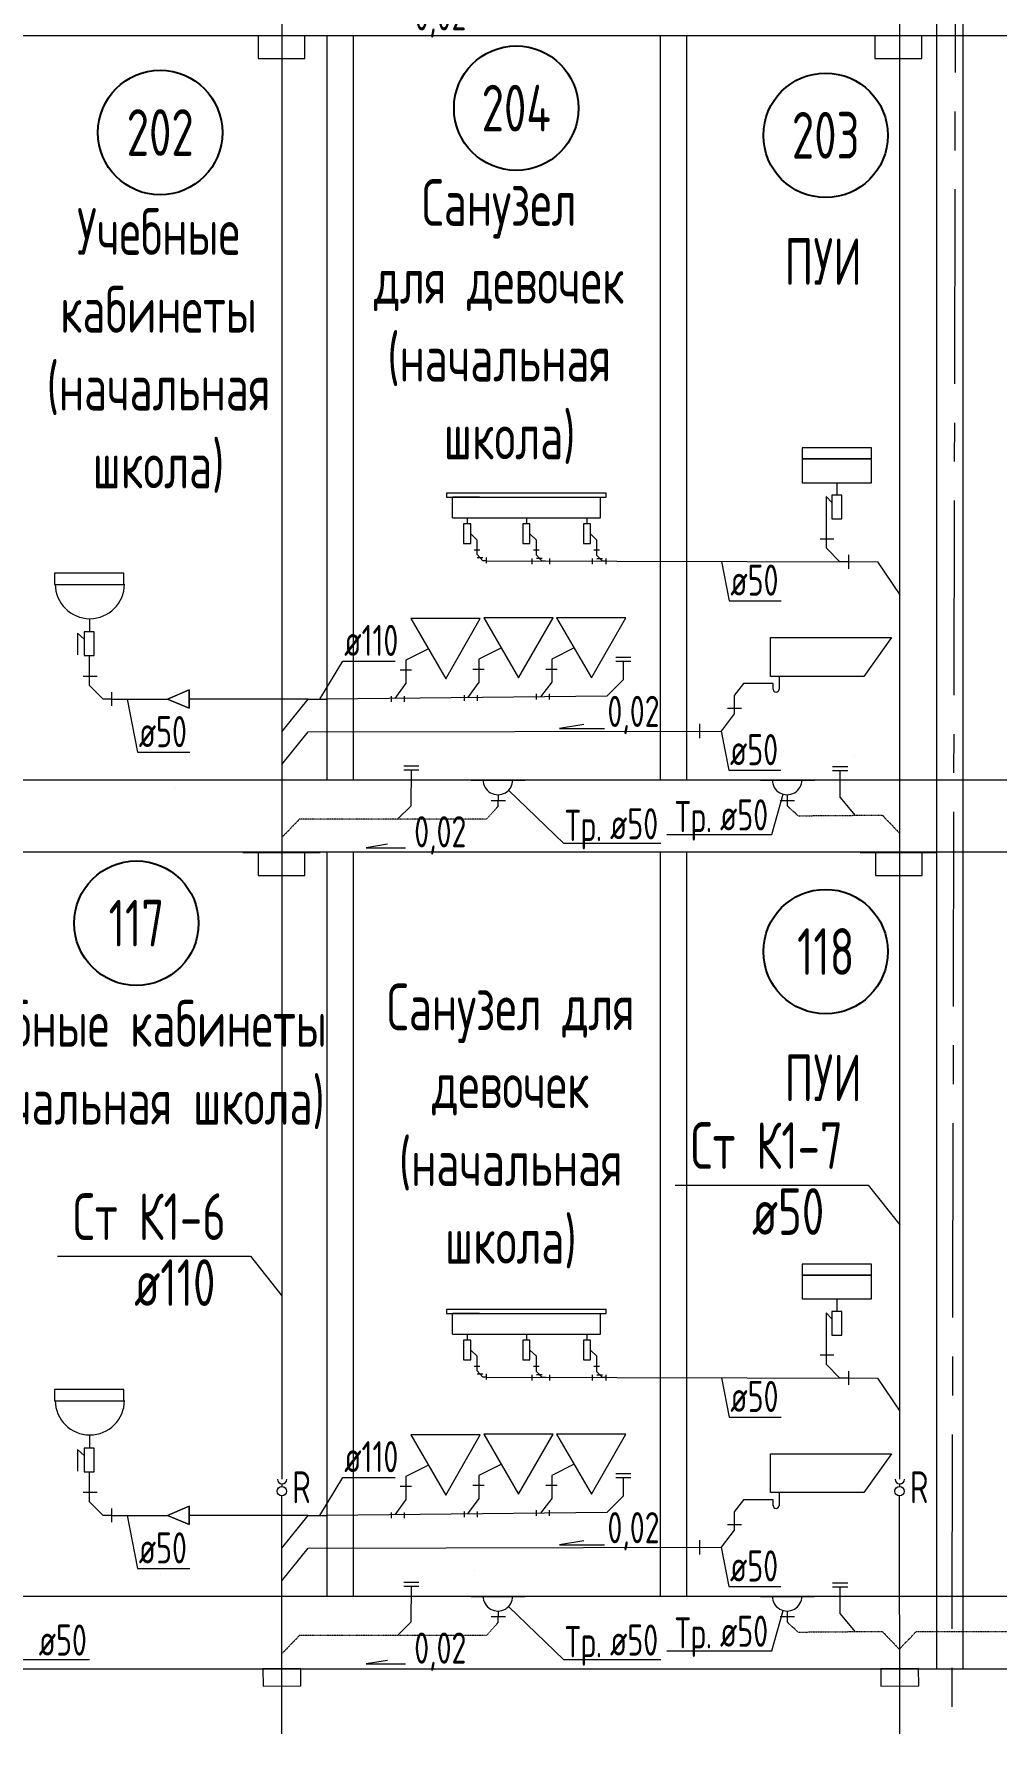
# Model space of a CAD drawing. Header units: millimetres. Extents: x -8689834 to 9419935, y -370377 to 166066.
# Drawn here: x -257967 to -251784, y -20036 to -9113 of the extents above; entities that cross this region are included whole.
import ezdxf
from ezdxf.enums import TextEntityAlignment as Align

# ---------------------------------------------------------------- set-up
doc = ezdxf.new("R2010")
doc.units = ezdxf.units.MM
doc.header["$MEASUREMENT"] = 0
doc.linetypes.add('CENTER', pattern=[2, 1.25, -0.25, 0.25, -0.25])
doc.linetypes.add('gost5', pattern=[0.137795, 0.098425, -0.03937, 0, 0])
doc.layers.get('0').update_dxf_attribs({"color": 250, "lineweight": 9})
for name, color, linetype, lineweight in [('_0', 250, 'Continuous', 9), ('_ВК-переход на SML', 3, 'Continuous', 30), ('АР_Маркер экспликации', 239, 'Continuous', 13), ('АР_Номер помещения', 1, 'Continuous', 25), ('АР_Оси', 195, 'Continuous', 9), ('АР_Помещения_площадь', 19, 'Continuous', 9), ('ВК_канализация', 32, 'Continuous', 30)]:
    doc.layers.add(name, color=color, linetype=linetype, lineweight=lineweight)
for name, color, linetype in [('PDF _0', 7, 'Continuous'), ('PDF __ВК-Text В1', 7, 'Continuous'), ('PDF __ВК-В1', 5, 'Continuous'), ('PDF __ВК-переход', 7, 'Continuous'), ('PDF __ВК-противопожарные муфты', 1, 'Continuous'), ('PDF __ВК-стены', 7, 'Continuous'), ('PDF __Сантехника', 7, 'Continuous'), ('АР_Таблицы', 250, 'Continuous')]:
    doc.layers.add(name, color=color, linetype=linetype)
doc.layers.add('PDF __ВК-К1', color=7, linetype='Continuous', true_color=0xb80000)
doc.styles.add('ISOCPEUR', font='isocpeur.ttf', dxfattribs={"width": 0.7})
doc.styles.get("Standard").update_dxf_attribs({"font": 'isocpeur.ttf', "width": 0.7})

# ---------------------------------------------------------------- blocks, each defined once
blk = doc.blocks.new('*U3387')
at = {"layer": 'АР_Номер помещения', "color": 7}
blk.add_circle((-15720, 4793), 400, dxfattribs=at)
at = {"layer": 'АР_Помещения_площадь', "color": 7}
blk.add_line((-13545, 633), (-13545, 633), dxfattribs=at)
at = {"color": 7, "style": 'ISOCPEUR', "width": 0.7, "flags": 1}
blk.add_attdef('КАТЕГОРИЯ', (-499, -2092), '', height=250, dxfattribs=at)
at = {"layer": 'АР_Номер помещения', "color": 7, "style": 'ISOCPEUR', "width": 0.7}
blk.add_attdef('НОМЕР_ПОМЕЩЕНИЯ', text='', height=300, dxfattribs=at).set_placement((-15720, 4793), align=Align.MIDDLE_CENTER)
at = {"layer": 'АР_Помещения_площадь', "color": 7, "lineweight": 30, "width": 0.7, "flags": 104}
blk.add_attdef('ИМЯ_ПОМЕЩЕНИЯ', text='', height=100, dxfattribs=at).set_placement((158, 1217), align=Align.MIDDLE_CENTER)
at = {"layer": 'АР_Помещения_площадь', "color": 7, "style": 'ISOCPEUR', "width": 0.7}
blk.add_attdef('ПЛОЩАДЬ_ПОМЕЩЕНИЯ', text='', height=200, dxfattribs=at).set_placement((-13540, 880), align=Align.MIDDLE_RIGHT)
blk = doc.blocks.new('*U3381')
at = {"layer": 'АР_Номер помещения', "color": 7}
blk.add_circle((-15720, 4793), 400, dxfattribs=at)
at = {"layer": 'АР_Помещения_площадь', "color": 7}
blk.add_line((-13545, 633), (-13545, 633), dxfattribs=at)
at = {"color": 7, "style": 'ISOCPEUR', "width": 0.7, "flags": 1}
blk.add_attdef('КАТЕГОРИЯ', (-499, -2092), '', height=250, dxfattribs=at)
at = {"layer": 'АР_Номер помещения', "color": 7, "style": 'ISOCPEUR', "width": 0.7}
blk.add_attdef('НОМЕР_ПОМЕЩЕНИЯ', text='', height=300, dxfattribs=at).set_placement((-15720, 4793), align=Align.MIDDLE_CENTER)
at = {"layer": 'АР_Помещения_площадь', "color": 7, "lineweight": 30, "width": 0.7, "flags": 104}
blk.add_attdef('ИМЯ_ПОМЕЩЕНИЯ', text='', height=100, dxfattribs=at).set_placement((158, 1217), align=Align.MIDDLE_CENTER)
at = {"layer": 'АР_Помещения_площадь', "color": 7, "style": 'ISOCPEUR', "width": 0.7}
blk.add_attdef('ПЛОЩАДЬ_ПОМЕЩЕНИЯ', text='', height=200, dxfattribs=at).set_placement((-13540, 880), align=Align.MIDDLE_RIGHT)
blk = doc.blocks.new('*U3333')
at = {"layer": 'АР_Номер помещения', "color": 7}
blk.add_circle((-15720, 4793), 400, dxfattribs=at)
at = {"layer": 'АР_Помещения_площадь', "color": 7}
blk.add_line((-13545, 633), (-13545, 633), dxfattribs=at)
at = {"color": 7, "style": 'ISOCPEUR', "width": 0.7, "flags": 1}
blk.add_attdef('КАТЕГОРИЯ', (-499, -2092), '', height=250, dxfattribs=at)
at = {"layer": 'АР_Номер помещения', "color": 7, "style": 'ISOCPEUR', "width": 0.7}
blk.add_attdef('НОМЕР_ПОМЕЩЕНИЯ', text='', height=300, dxfattribs=at).set_placement((-15720, 4793), align=Align.MIDDLE_CENTER)
at = {"layer": 'АР_Помещения_площадь', "color": 7, "lineweight": 30, "width": 0.7, "flags": 104}
blk.add_attdef('ИМЯ_ПОМЕЩЕНИЯ', text='', height=100, dxfattribs=at).set_placement((158, 1217), align=Align.MIDDLE_CENTER)
at = {"layer": 'АР_Помещения_площадь', "color": 7, "style": 'ISOCPEUR', "width": 0.7}
blk.add_attdef('ПЛОЩАДЬ_ПОМЕЩЕНИЯ', text='', height=200, dxfattribs=at).set_placement((-13540, 880), align=Align.MIDDLE_RIGHT)
blk = doc.blocks.new('*U3331')
at = {"layer": 'АР_Номер помещения', "color": 7}
blk.add_circle((-15720, 4793), 400, dxfattribs=at)
at = {"layer": 'АР_Помещения_площадь', "color": 7}
blk.add_line((-13545, 633), (-13545, 633), dxfattribs=at)
at = {"color": 7, "style": 'ISOCPEUR', "width": 0.7, "flags": 1}
blk.add_attdef('КАТЕГОРИЯ', (-499, -2092), '', height=250, dxfattribs=at)
at = {"layer": 'АР_Номер помещения', "color": 7, "style": 'ISOCPEUR', "width": 0.7}
blk.add_attdef('НОМЕР_ПОМЕЩЕНИЯ', text='', height=300, dxfattribs=at).set_placement((-15720, 4793), align=Align.MIDDLE_CENTER)
at = {"layer": 'АР_Помещения_площадь', "color": 7, "lineweight": 30, "width": 0.7, "flags": 104}
blk.add_attdef('ИМЯ_ПОМЕЩЕНИЯ', text='', height=100, dxfattribs=at).set_placement((158, 1217), align=Align.MIDDLE_CENTER)
at = {"layer": 'АР_Помещения_площадь', "color": 7, "style": 'ISOCPEUR', "width": 0.7}
blk.add_attdef('ПЛОЩАДЬ_ПОМЕЩЕНИЯ', text='', height=200, dxfattribs=at).set_placement((-13540, 880), align=Align.MIDDLE_RIGHT)
blk = doc.blocks.new('*U3332')
at = {"layer": 'АР_Номер помещения', "color": 7}
blk.add_circle((-15720, 4793), 400, dxfattribs=at)
at = {"layer": 'АР_Помещения_площадь', "color": 7}
blk.add_line((-13545, 633), (-13545, 633), dxfattribs=at)
at = {"color": 7, "style": 'ISOCPEUR', "width": 0.7, "flags": 1}
blk.add_attdef('КАТЕГОРИЯ', (-499, -2092), '', height=250, dxfattribs=at)
at = {"layer": 'АР_Номер помещения', "color": 7, "style": 'ISOCPEUR', "width": 0.7}
blk.add_attdef('НОМЕР_ПОМЕЩЕНИЯ', text='', height=300, dxfattribs=at).set_placement((-15720, 4793), align=Align.MIDDLE_CENTER)
at = {"layer": 'АР_Помещения_площадь', "color": 7, "lineweight": 30, "width": 0.7, "flags": 104}
blk.add_attdef('ИМЯ_ПОМЕЩЕНИЯ', text='', height=100, dxfattribs=at).set_placement((158, 1217), align=Align.MIDDLE_CENTER)
at = {"layer": 'АР_Помещения_площадь', "color": 7, "style": 'ISOCPEUR', "width": 0.7}
blk.add_attdef('ПЛОЩАДЬ_ПОМЕЩЕНИЯ', text='', height=200, dxfattribs=at).set_placement((-13540, 880), align=Align.MIDDLE_RIGHT)
blk = doc.blocks.new('*U3328')
at = {"layer": 'АР_Номер помещения', "color": 7}
blk.add_circle((-15720, 4793), 400, dxfattribs=at)
at = {"layer": 'АР_Помещения_площадь', "color": 7}
blk.add_line((-13545, 633), (-13545, 633), dxfattribs=at)
at = {"color": 7, "style": 'ISOCPEUR', "width": 0.7, "flags": 1}
blk.add_attdef('КАТЕГОРИЯ', (-499, -2092), '', height=250, dxfattribs=at)
at = {"layer": 'АР_Номер помещения', "color": 7, "style": 'ISOCPEUR', "width": 0.7}
blk.add_attdef('НОМЕР_ПОМЕЩЕНИЯ', text='', height=300, dxfattribs=at).set_placement((-15720, 4793), align=Align.MIDDLE_CENTER)
at = {"layer": 'АР_Помещения_площадь', "color": 7, "lineweight": 30, "width": 0.7, "flags": 104}
blk.add_attdef('ИМЯ_ПОМЕЩЕНИЯ', text='', height=100, dxfattribs=at).set_placement((158, 1217), align=Align.MIDDLE_CENTER)
at = {"layer": 'АР_Помещения_площадь', "color": 7, "style": 'ISOCPEUR', "width": 0.7}
blk.add_attdef('ПЛОЩАДЬ_ПОМЕЩЕНИЯ', text='', height=200, dxfattribs=at).set_placement((-13540, 880), align=Align.MIDDLE_RIGHT)
blk = doc.blocks.new('*U3329')
at = {"layer": 'АР_Номер помещения', "color": 7}
blk.add_circle((-15720, 4793), 400, dxfattribs=at)
at = {"layer": 'АР_Помещения_площадь', "color": 7}
blk.add_line((-13545, 633), (-13545, 633), dxfattribs=at)
at = {"color": 7, "style": 'ISOCPEUR', "width": 0.7, "flags": 1}
blk.add_attdef('КАТЕГОРИЯ', (-499, -2092), '', height=250, dxfattribs=at)
at = {"layer": 'АР_Номер помещения', "color": 7, "style": 'ISOCPEUR', "width": 0.7}
blk.add_attdef('НОМЕР_ПОМЕЩЕНИЯ', text='', height=300, dxfattribs=at).set_placement((-15720, 4793), align=Align.MIDDLE_CENTER)
at = {"layer": 'АР_Помещения_площадь', "color": 7, "lineweight": 30, "width": 0.7, "flags": 104}
blk.add_attdef('ИМЯ_ПОМЕЩЕНИЯ', text='', height=100, dxfattribs=at).set_placement((158, 1217), align=Align.MIDDLE_CENTER)
at = {"layer": 'АР_Помещения_площадь', "color": 7, "style": 'ISOCPEUR', "width": 0.7}
blk.add_attdef('ПЛОЩАДЬ_ПОМЕЩЕНИЯ', text='', height=200, dxfattribs=at).set_placement((-13540, 880), align=Align.MIDDLE_RIGHT)

msp = doc.modelspace()

# ---------------------------------------------------------------- linework, layer by layer
at = {"color": 244, "linetype": 'gost5', "ltscale": 0.5, "true_color": 0x991b1e}
msp.add_lwpolyline([(-252405.4, -19491.3), (-252295.7, -19377.9), (-251118.9, -19379.8), (-251011.4, -19271.2)], dxfattribs=at)
at = {"layer": '_0', "color": 244, "ltscale": 500, "true_color": 0x991b1e}
for points in [[(-252784.8, -14018.8), (-252691, -14132.7)], [(-252784.8, -19263.7), (-252691, -19377.6)]]:
    msp.add_lwpolyline(points, dxfattribs=at)
at = {"layer": '_ВК-переход на SML', "lineweight": 13}
for points in [[(-256251.5, -19616.4), (-256495.2, -19617.5), (-256494.6, -19728.8), (-256251, -19727.7)], [(-252281.2, -19616.4), (-252524.9, -19617.5), (-252524.4, -19728.8), (-252280.7, -19727.7)]]:
    msp.add_lwpolyline(points, close=True, dxfattribs=at)
at = {"layer": 'PDF _0', "color": 3, "lineweight": 13}
for centre in [(-254985.1, -13906.4), (-254985.1, -13906.4), (-253126.6, -13906.4), (-253126.6, -13906.4), (-254985.1, -19151.3), (-254985.1, -19151.3), (-253126.6, -19151.3), (-253126.6, -19151.3)]:
    msp.add_arc(centre, 95.2, 179.99999, 0.00001, dxfattribs=at)
at = {"layer": 'PDF __ВК-Text В1', "lineweight": 13}
for points in [[(-254433.7, -13550.2), (-254588.3, -13576.3), (-254300.8, -13576.3)], [(-255695.9, -14318.6), (-255832.2, -14341.6), (-255578.8, -14341.6)], [(-254433.7, -18795), (-254588.3, -18821.2), (-254300.8, -18821.2)], [(-255695.9, -19563.5), (-255832.2, -19586.5), (-255578.8, -19586.5)]]:
    msp.add_lwpolyline(points, dxfattribs=at)
at = {"layer": 'PDF __ВК-В1', "color": 244, "lineweight": 13, "true_color": 0x991b1e}
for points in [[(-256372.4, -18399.6), (-256372.2, -2233.4)], [(-252402.3, -18399.6), (-252402.2, -2233.4)], [(-256373.3, -20036), (-256373.3, -18506.4)], [(-252402.8, -20036), (-252403.7, -18506.4)]]:
    msp.add_lwpolyline(points, dxfattribs=at)
at = {"layer": 'PDF __ВК-К1', "color": 244, "lineweight": 13, "true_color": 0x991b1e}
for points in [[(-252876.4, -12225.1), (-252876.4, -12415.6)], [(-255136.8, -12427.3), (-255100.4, -12427.3)], [(-255119.4, -12458.7), (-255119.4, -12422.3)], [(-254756.9, -12427.3), (-254720.5, -12427.3)], [(-254737.8, -12462.5), (-254737.8, -12426)], [(-254368.3, -12427.3), (-254331.8, -12427.3)], [(-254349.2, -12463.8), (-254349.2, -12427.3)], [(-252914.5, -12356.3), (-252825.6, -12356.3)], [(-252732.4, -12504.5), (-252787.5, -12504.5), (-252876.4, -12415.6)], [(-255058.5, -12499), (-255082.8, -12499), (-255119.4, -12458.7)], [(-255119.4, -12477.8), (-255083, -12477.8)], [(-255058.7, -12514.2), (-255058.7, -12477.8)], [(-254767.3, -12482.9), (-254767.3, -12519.3)], [(-254678.8, -12499.9), (-254701.4, -12499.9), (-254737.8, -12462.5)], [(-254737.8, -12481.6), (-254701.4, -12481.6)], [(-254653.6, -12482.9), (-254653.6, -12519.3)], [(-254378.7, -12482.9), (-254378.7, -12519.3)], [(-254290.2, -12500.8), (-254312.8, -12500.8), (-254349.2, -12463.8)], [(-254349.2, -12482.9), (-254312.8, -12482.9)], [(-254290.2, -12519.3), (-254290.2, -12482.9)], [(-252732.4, -12460), (-252732.4, -12548.9)], [(-257612.4, -13107.2), (-257612.4, -13297.7)], [(-255541.4, -13201.8), (-255614, -13201.8)], [(-255576, -13136.1), (-255576, -13284.7)], [(-255073.2, -13195.8), (-255145.7, -13195.8)], [(-255107.7, -13130.2), (-255107.7, -13278.7)], [(-254604.9, -13195.8), (-254677.5, -13195.8)], [(-254639.5, -13130.2), (-254639.5, -13278.7)], [(-254284.3, -13368.7), (-254177.5, -13261.9), (-254177.5, -13143.3)], [(-254227.4, -13117.2), (-254130.1, -13117.2)], [(-254227.4, -13143.3), (-254130.1, -13143.3)], [(-257650.5, -13238.5), (-257561.6, -13238.5)], [(-257468.5, -13386.6), (-257523.5, -13386.6), (-257612.4, -13297.7)], [(-255576, -13284.7), (-255648.4, -13383.9)], [(-255107.7, -13278.7), (-255180.2, -13377.9)], [(-254639.5, -13278.7), (-254712, -13372)], [(-257468.5, -13342.2), (-257468.5, -13431.1)], [(-254284.3, -13368.7), (-256085.8, -13387.2)], [(-255669.1, -13404.3), (-255669.1, -13367.9)], [(-255585.3, -13404.3), (-255585.3, -13367.9)], [(-255200.9, -13398.4), (-255200.9, -13361.9)], [(-255117.1, -13398.4), (-255117.1, -13361.9)], [(-254736.5, -13389.6), (-254736.5, -13353.2)], [(-254652.8, -13389.6), (-254652.8, -13353.2)], [(-255630.8, -14159.2), (-255543.3, -14071.7), (-255540.3, -13842)], [(-255590.1, -13815.9), (-255492.8, -13815.9)], [(-255590.1, -13842), (-255492.8, -13842)], [(-252834.4, -13820.2), (-252737.1, -13820.2)], [(-252834.4, -13846.3), (-252737.1, -13846.3)], [(-252784.8, -14018.8), (-252785.7, -13846.3), (-252785.7, -13846.3)], [(-255156.5, -13908.5), (-254809.4, -13908.5)], [(-253298.1, -13908.5), (-252951, -13908.5)], [(-254936.4, -14039.8), (-255029.6, -14039.8)], [(-254936.4, -14039.8), (-255029.6, -14039.8)], [(-254983, -14073.6), (-254982.3, -14001.7)], [(-253078, -14039.8), (-253171.1, -14039.8)], [(-253078, -14039.8), (-253171.1, -14039.8)], [(-253124.5, -14073.6), (-253123.9, -14001.7)], [(-252876.4, -17470), (-252876.4, -17660.5)], [(-255136.8, -17672.2), (-255100.4, -17672.2)], [(-255119.4, -17703.6), (-255119.4, -17667.1)], [(-254756.9, -17672.2), (-254720.5, -17672.2)], [(-254737.8, -17707.4), (-254737.8, -17670.9)], [(-254368.3, -17672.2), (-254331.8, -17672.2)], [(-254349.2, -17708.7), (-254349.2, -17672.2)], [(-252914.5, -17601.2), (-252825.6, -17601.2)], [(-252732.4, -17749.4), (-252787.5, -17749.4), (-252876.4, -17660.5)], [(-255058.5, -17743.9), (-255082.8, -17743.9), (-255119.4, -17703.6)], [(-255119.4, -17722.7), (-255083, -17722.7)], [(-255058.7, -17759.1), (-255058.7, -17722.7)], [(-254767.3, -17727.7), (-254767.3, -17764.2)], [(-254678.8, -17744.8), (-254701.4, -17744.8), (-254737.8, -17707.4)], [(-254737.8, -17726.4), (-254701.4, -17726.4)], [(-254653.6, -17727.7), (-254653.6, -17764.2)], [(-254378.7, -17727.7), (-254378.7, -17764.2)], [(-254290.2, -17745.7), (-254312.8, -17745.7), (-254349.2, -17708.7)], [(-254349.2, -17727.7), (-254312.8, -17727.7)], [(-254290.2, -17764.2), (-254290.2, -17727.7)], [(-252732.4, -17704.9), (-252732.4, -17793.8)], [(-257612.4, -18352.1), (-257612.4, -18542.6)], [(-255541.4, -18446.6), (-255614, -18446.6)], [(-255576, -18381), (-255576, -18529.5)], [(-255073.2, -18440.7), (-255145.7, -18440.7)], [(-255107.7, -18375.1), (-255107.7, -18523.6)], [(-254604.9, -18440.7), (-254677.5, -18440.7)], [(-254639.5, -18375.1), (-254639.5, -18523.6)], [(-254284.3, -18613.6), (-254177.5, -18506.8), (-254177.5, -18388.2)], [(-254227.4, -18362.1), (-254130.1, -18362.1)], [(-254227.4, -18388.2), (-254130.1, -18388.2)], [(-257650.5, -18483.3), (-257561.6, -18483.3)], [(-257468.5, -18631.5), (-257523.5, -18631.5), (-257612.4, -18542.6)], [(-255576, -18529.5), (-255648.4, -18628.8)], [(-255107.7, -18523.6), (-255180.2, -18622.8)], [(-254639.5, -18523.6), (-254712, -18616.9)], [(-257468.5, -18587.1), (-257468.5, -18676)], [(-254284.3, -18613.6), (-256085.8, -18632.1)], [(-255669.1, -18649.2), (-255669.1, -18612.8)], [(-255585.3, -18649.2), (-255585.3, -18612.8)], [(-255200.9, -18643.3), (-255200.9, -18606.8)], [(-255117.1, -18643.3), (-255117.1, -18606.8)], [(-254736.5, -18634.5), (-254736.5, -18598)], [(-254652.8, -18634.5), (-254652.8, -18598)], [(-255630.8, -19404.1), (-255543.3, -19316.5), (-255540.3, -19086.9)], [(-255590.1, -19060.8), (-255492.8, -19060.8)], [(-255590.1, -19086.9), (-255492.8, -19086.9)], [(-252834.4, -19065.1), (-252737.1, -19065.1)], [(-252834.4, -19091.2), (-252737.1, -19091.2)], [(-252784.8, -19263.7), (-252785.7, -19091.2), (-252785.7, -19091.2)], [(-255156.5, -19153.4), (-254809.4, -19153.4)], [(-253298.1, -19153.4), (-252951, -19153.4)], [(-254936.4, -19284.6), (-255029.6, -19284.6)], [(-254936.4, -19284.6), (-255029.6, -19284.6)], [(-254983, -19318.5), (-254982.3, -19246.5)], [(-253078, -19284.6), (-253171.1, -19284.6)], [(-253078, -19284.6), (-253171.1, -19284.6)], [(-253124.5, -19318.5), (-253123.9, -19246.5)]]:
    msp.add_lwpolyline(points, dxfattribs=at)
at = {"layer": 'PDF __ВК-К1', "lineweight": 13}
for points in [[(-253406.9, -13287.3), (-253466.2, -13363.5)], [(-253466.2, -13363.5), (-253466.2, -13482), (-253550.8, -13592.1)], [(-253419.6, -13448.2), (-253508.5, -13448.2)], [(-253686.3, -13638.7), (-253686.3, -13545.5)], [(-255156.5, -13908.5), (-254809.4, -13908.5)], [(-253298.1, -13908.5), (-252951, -13908.5)], [(-253406.9, -18532.2), (-253466.2, -18608.4)], [(-253466.2, -18608.4), (-253466.2, -18726.9), (-253550.8, -18837)], [(-253419.6, -18693.1), (-253508.5, -18693.1)], [(-253686.3, -18883.5), (-253686.3, -18790.4)], [(-255156.5, -19153.4), (-254809.4, -19153.4)], [(-253298.1, -19153.4), (-252951, -19153.4)]]:
    msp.add_lwpolyline(points, dxfattribs=at)
at = {"layer": 'PDF __ВК-К1', "color": 244, "linetype": 'gost5', "lineweight": 13, "ltscale": 0.5, "true_color": 0x991b1e}
for points in [[(-254983, -14073.6), (-255059.2, -14158.3), (-256260.7, -14158.3), (-256370.7, -14272.6)], [(-253124.5, -14073.6), (-253054.9, -14136.7), (-252515.4, -14132.1), (-252405.4, -14246.4)], [(-254983, -19318.5), (-255059.2, -19403.2), (-256260.7, -19403.2), (-256370.7, -19517.5)], [(-253124.5, -19318.5), (-253054.9, -19381.6), (-252515.4, -19377), (-252405.4, -19491.3)]]:
    msp.add_lwpolyline(points, dxfattribs=at)
at = {"layer": 'PDF __ВК-переход', "lineweight": 13}
for points in [[(-256969.6, -13445.9), (-256969.6, -13327.4), (-257109.3, -13386.6), (-256969.6, -13445.9), (-256969.6, -13327.4), (-257109.3, -13386.6), (-256969.6, -13445.9), (-257109.3, -13386.6), (-256969.6, -13327.4)], [(-256969.6, -18690.8), (-256969.6, -18572.2), (-257109.3, -18631.5), (-256969.6, -18690.8), (-256969.6, -18572.2), (-257109.3, -18631.5), (-256969.6, -18690.8), (-257109.3, -18631.5), (-256969.6, -18572.2)]]:
    msp.add_lwpolyline(points, close=True, dxfattribs=at)
at = {"layer": 'PDF __ВК-противопожарные муфты', "lineweight": 13}
for points in [[(-256623.8, -9122.9), (-256378.3, -9122.9), (-256128.5, -9122.9)], [(-256526.4, -9122.9), (-256526.4, -9271.1), (-256225.9, -9271.1), (-256225.9, -9122.9)], [(-252659.3, -9122.9), (-252413.8, -9122.9), (-252164.1, -9122.9)], [(-252562, -9122.9), (-252562, -9271.1), (-252261.4, -9271.1), (-252261.4, -9122.9)], [(-256623.8, -14372.1), (-256378.3, -14372.1), (-256128.5, -14372.1)], [(-256526.4, -14372.1), (-256526.4, -14520.2), (-256225.9, -14520.2), (-256225.9, -14372.1)], [(-252656.4, -14372.1), (-252410.9, -14372.1), (-252161.2, -14372.1)], [(-252559.1, -14372.1), (-252559.1, -14520.2), (-252258.5, -14520.2), (-252258.5, -14372.1)]]:
    msp.add_lwpolyline(points, dxfattribs=at)
at = {"layer": 'PDF __ВК-стены', "color": 18, "lineweight": 13, "true_color": 0x000000}
for points in [[(-252166, 2298.1), (-252166, -19616.9)], [(-251996.6, 2298.1), (-251996.6, -19616.9)], [(-278656.6, -9122.9), (-223080.9, -9122.9)], [(-256085.8, -9122.9), (-256085.8, -13906.4)], [(-255916.4, -9122.9), (-255916.4, -13906.4)], [(-253942.5, -9127.2), (-253942.5, -13910.6)], [(-253773.2, -9127.2), (-253773.2, -13910.6)], [(-278656.6, -13906.4), (-223080.9, -13906.4)], [(-278656.6, -14367.8), (-223080.9, -14367.8)], [(-256085.8, -14367.8), (-256085.8, -19151.3)], [(-255916.4, -14367.8), (-255916.4, -19151.3)], [(-253942.5, -14372.1), (-253942.5, -19155.5)], [(-253773.2, -14372.1), (-253773.2, -19155.5)], [(-278656.6, -19151.3), (-223080.9, -19151.3)], [(-278656.6, -19616.9), (-223080.9, -19616.9)]]:
    msp.add_lwpolyline(points, dxfattribs=at)
at = {"layer": 'PDF __Сантехника', "lineweight": 13}
for points in [[(-252584.3, -11772.2), (-253028.7, -11772.2), (-253028.7, -11844.1), (-252584.3, -11844.1)], [(-252584.3, -11844.1), (-253028.7, -11844.1), (-253028.7, -11996.5), (-252584.3, -11996.5)], [(-254288.5, -12064.7), (-255315.5, -12064.7), (-255315.5, -12089), (-254288.5, -12089)], [(-252774.8, -12076.9), (-252838.3, -12076.9), (-252838.3, -12229.3), (-252774.8, -12229.3)], [(-255159.4, -12260.8), (-255206.2, -12260.8), (-255206.2, -12387.4), (-255159.4, -12387.4)], [(-254779.4, -12260.8), (-254824.6, -12260.8), (-254824.6, -12387.4), (-254779.4, -12387.4)], [(-254390.8, -12260.8), (-254435.9, -12260.8), (-254435.9, -12387.4), (-254390.8, -12387.4)], [(-257390.1, -12578.1), (-257834.6, -12578.1), (-257834.6, -12650.1), (-257390.1, -12650.1)], [(-255320.3, -13257), (-255099.2, -12870.1), (-255544.9, -12870.1)], [(-254852.1, -13251.1), (-254631, -12864.2), (-255076.7, -12864.2)], [(-254383.8, -13251.1), (-254162.8, -12864.2), (-254608.4, -12864.2)], [(-257580.6, -12954.9), (-257644.1, -12954.9), (-257644.1, -13107.2), (-257580.6, -13107.2)], [(-253233.3, -12991), (-252454.5, -12991), (-252632.2, -13240.8), (-253233.3, -13240.8)], [(-252584.3, -17017), (-253028.7, -17017), (-253028.7, -17089), (-252584.3, -17089)], [(-252584.3, -17089), (-253028.7, -17089), (-253028.7, -17241.4), (-252584.3, -17241.4)], [(-254288.5, -17309.6), (-255315.5, -17309.6), (-255315.5, -17333.9), (-254288.5, -17333.9)], [(-252774.8, -17321.8), (-252838.3, -17321.8), (-252838.3, -17474.2), (-252774.8, -17474.2)], [(-255159.4, -17505.7), (-255206.2, -17505.7), (-255206.2, -17632.3), (-255159.4, -17632.3)], [(-254779.4, -17505.7), (-254824.6, -17505.7), (-254824.6, -17632.3), (-254779.4, -17632.3)], [(-254390.8, -17505.7), (-254435.9, -17505.7), (-254435.9, -17632.3), (-254390.8, -17632.3)], [(-257390.1, -17823), (-257834.6, -17823), (-257834.6, -17895), (-257390.1, -17895)], [(-255320.3, -18501.9), (-255099.2, -18115), (-255544.9, -18115)], [(-254852.1, -18496), (-254631, -18109.1), (-255076.7, -18109.1)], [(-254383.8, -18496), (-254162.8, -18109.1), (-254608.4, -18109.1)], [(-257580.6, -18199.7), (-257644.1, -18199.7), (-257644.1, -18352.1), (-257580.6, -18352.1)], [(-253233.3, -18235.9), (-252454.5, -18235.9), (-252632.2, -18485.6), (-253233.3, -18485.6)]]:
    msp.add_lwpolyline(points, close=True, dxfattribs=at)
for points in [[(-252806.5, -11996.5), (-252806.5, -12076.9)], [(-255277.4, -12222.6), (-255277.4, -12089)], [(-255103.9, -12089), (-255277.4, -12089)], [(-254326.6, -12222.6), (-254326.6, -12089)], [(-252838.3, -12123.5), (-252876.4, -12085.4), (-252876.4, -12225.1)], [(-255277.4, -12222.6), (-254326.6, -12222.6)], [(-255181.9, -12222.6), (-255181.9, -12260.8)], [(-254802, -12222.6), (-254802, -12260.8)], [(-254413.4, -12222.6), (-254413.4, -12260.8)], [(-255119.5, -12364.9), (-255159.4, -12325)], [(-254737.8, -12364.9), (-254779.4, -12325)], [(-254349.2, -12364.9), (-254390.8, -12325)], [(-255119.5, -12427.3), (-255119.5, -12364.9)], [(-254737.8, -12427.3), (-254737.8, -12364.9)], [(-254349.2, -12427.3), (-254349.2, -12364.9)], [(-257610.3, -12874.4), (-257610.3, -12954.9)], [(-257644.1, -13001.4), (-257686.5, -12963.3), (-257686.5, -13103)], [(-255430.9, -13063.6), (-255576, -13136.1)], [(-254962.7, -13057.6), (-255107.7, -13130.2)], [(-254494.4, -13057.6), (-254639.5, -13130.2)], [(-253216.4, -13325.4), (-253216.4, -13287.3), (-253406.9, -13287.3)], [(-253178.3, -13240.8), (-253178.3, -13325.4)], [(-252806.5, -17241.4), (-252806.5, -17321.8)], [(-255277.4, -17467.5), (-255277.4, -17333.9)], [(-255103.9, -17333.9), (-255277.4, -17333.9)], [(-254326.6, -17467.5), (-254326.6, -17333.9)], [(-252838.3, -17368.4), (-252876.4, -17330.3), (-252876.4, -17470)], [(-255277.4, -17467.5), (-254326.6, -17467.5)], [(-255181.9, -17467.5), (-255181.9, -17505.7)], [(-254802, -17467.5), (-254802, -17505.7)], [(-254413.4, -17467.5), (-254413.4, -17505.7)], [(-255119.5, -17609.8), (-255159.4, -17569.9)], [(-254737.8, -17609.8), (-254779.4, -17569.9)], [(-254349.2, -17609.8), (-254390.8, -17569.9)], [(-255119.5, -17672.2), (-255119.5, -17609.8)], [(-254737.8, -17672.2), (-254737.8, -17609.8)], [(-254349.2, -17672.2), (-254349.2, -17609.8)], [(-257610.3, -18119.3), (-257610.3, -18199.7)], [(-257644.1, -18246.3), (-257686.5, -18208.2), (-257686.5, -18347.9)], [(-255430.9, -18308.5), (-255576, -18381)], [(-254962.7, -18302.5), (-255107.7, -18375.1)], [(-254494.4, -18302.5), (-254639.5, -18375.1)], [(-253216.4, -18570.3), (-253216.4, -18532.2), (-253406.9, -18532.2)], [(-253178.3, -18485.6), (-253178.3, -18570.3)]]:
    msp.add_lwpolyline(points, dxfattribs=at)
for centre, radius, start, end in [((-257608.1, -12648), 222.2, 180, 0), ((-253197.4, -13323.3), 19, 180.00002, 359.99998), ((-257608.1, -17892.8), 222.2, 180, 0), ((-253197.4, -18568.2), 19, 180.00002, 359.99998)]:
    msp.add_arc(centre, radius, start, end, dxfattribs=at)
at = {"layer": 'АР_Оси', "color": 18, "linetype": 'CENTER', "lineweight": 13, "ltscale": 1000, "true_color": 0x000000}
msp.add_line((-252077, -25361.3), (-252014.2, 5827.2), dxfattribs=at)
at = {"layer": 'ВК_канализация', "color": 244, "lineweight": 13, "ltscale": 500, "true_color": 0x991b1e}
for points in [[(-255058.7, -12499), (-252544.4, -12504.9), (-252402.8, -12717.1)], [(-257468.5, -13386.6), (-257109.3, -13386.6)], [(-256205.2, -13387.2), (-256969.6, -13386.6)], [(-256373.3, -13597.2), (-256205.2, -13387.2), (-256085.8, -13387.2)], [(-256373.3, -13807.4), (-256205.2, -13597.3), (-253550.8, -13592.1)], [(-255058.7, -17743.9), (-252544.4, -17749.7), (-252402.8, -17962)], [(-256373, -18446.4), (-256372.7, -18429.6)], [(-252402.9, -18446.4), (-252402.7, -18429.6)], [(-257468.5, -18631.5), (-257109.3, -18631.5)], [(-256205.2, -18632), (-256969.6, -18631.5)], [(-256373.3, -18842.1), (-256205.2, -18632), (-256085.8, -18632.1)], [(-256373.3, -19052.3), (-256205.2, -18842.2), (-253550.8, -18837)]]:
    msp.add_lwpolyline(points, dxfattribs=at)
at = {"layer": 'ВК_канализация', "color": 18, "lineweight": 13, "ltscale": 500, "true_color": 0x000000}
for points in [[(-253548.5, -12502.8), (-253499.3, -12755.1), (-253164.1, -12755.1)], [(-256130.4, -13387.7), (-255981.1, -13142.4), (-255645.9, -13142.4)], [(-257368.4, -13386.6), (-257301.6, -13728.5), (-256966.4, -13728.5)], [(-253550.8, -13592.1), (-253501.6, -13844.4), (-253166.3, -13844.4)], [(-253937.4, -14314.4), (-254562.3, -14314.4), (-254916.6, -13972.6)], [(-253899.1, -14257.5), (-253224.6, -14257.5), (-253152.2, -13998.1)], [(-253845, -16509.1), (-252605.9, -16509.1), (-252402.8, -16763.9)], [(-257815.5, -16966), (-256576.4, -16966), (-256373.3, -17220.8)], [(-253548.5, -17747.6), (-253499.3, -18000), (-253164.1, -18000)], [(-256130.4, -18632.6), (-255981.1, -18387.3), (-255645.9, -18387.3)], [(-257368.4, -18631.5), (-257301.6, -18973.4), (-256966.4, -18973.4)], [(-253550.8, -18837), (-253501.6, -19089.3), (-253166.3, -19089.3)], [(-257609.5, -19559.3), (-258234.4, -19559.3), (-258588.6, -19217.4)], [(-253937.4, -19559.3), (-254562.3, -19559.3), (-254916.6, -19217.4)], [(-253899.1, -19502.4), (-253224.6, -19502.4), (-253152.2, -19243)]]:
    msp.add_lwpolyline(points, dxfattribs=at)
at = {"layer": 'ВК_канализация', "color": 244, "lineweight": 13, "ltscale": 500, "true_color": 0x991b1e}
for centre in [(-256373.3, -18476.4), (-252403.3, -18476.4)]:
    msp.add_circle(centre, 30, dxfattribs=at)
for centre in [(-256372.4, -18399.6), (-252402.3, -18399.6)]:
    msp.add_arc(centre, 30, 179.27075, 359.27075, dxfattribs=at)

# ---------------------------------------------------------------- block references
at = {"layer": 'АР_Маркер экспликации', "color": 7, "lineweight": 13}
ref = msp.add_blockref('*U3328', (-239147.4, -14383.3), dxfattribs=at)
ref.add_attrib('НОМЕР_ПОМЕЩЕНИЯ', '204', dxfattribs={"layer": 'АР_Номер помещения', "color": 7, "height": 300, "style": 'ISOCPEUR', "width": 0.7}).set_placement((-254867.2, -9589.9), align=Align.MIDDLE_CENTER)
ref = msp.add_blockref('*U3332', (-241436.1, -14539.9), dxfattribs=at)
ref.add_attrib('НОМЕР_ПОМЕЩЕНИЯ', '202', dxfattribs={"layer": 'АР_Номер помещения', "color": 7, "height": 300, "style": 'ISOCPEUR', "width": 0.7}).set_placement((-257155.9, -9746.5), align=Align.MIDDLE_CENTER)
ref = msp.add_blockref('*U3329', (-237158.7, -14557.6), dxfattribs=at)
ref.add_attrib('НОМЕР_ПОМЕЩЕНИЯ', '203', dxfattribs={"layer": 'АР_Номер помещения', "color": 7, "height": 300, "style": 'ISOCPEUR', "width": 0.7}).set_placement((-252878.4, -9764.2), align=Align.MIDDLE_CENTER)
ref = msp.add_blockref('*U3381', (-243509.7, -14592.7), dxfattribs=at)
ref.add_attrib('НОМЕР_ПОМЕЩЕНИЯ', '221', dxfattribs={"layer": 'АР_Номер помещения', "color": 7, "height": 300, "style": 'ISOCPEUR', "width": 0.7}).set_placement((-259229.5, -9799.3), align=Align.MIDDLE_CENTER)
ref = msp.add_blockref('*U3387', (-243612, -19647.6), dxfattribs=at)
ref.add_attrib('НОМЕР_ПОМЕЩЕНИЯ', '125', dxfattribs={"layer": 'АР_Номер помещения', "color": 7, "height": 300, "style": 'ISOCPEUR', "width": 0.7}).set_placement((-259331.8, -14854.2), align=Align.MIDDLE_CENTER)
ref = msp.add_blockref('*U3333', (-241589.1, -19620), dxfattribs=at)
ref.add_attrib('НОМЕР_ПОМЕЩЕНИЯ', '117', dxfattribs={"layer": 'АР_Номер помещения', "color": 7, "height": 300, "style": 'ISOCPEUR', "width": 0.7}).set_placement((-257308.8, -14826.6), align=Align.MIDDLE_CENTER)
ref = msp.add_blockref('*U3331', (-237158.7, -19802.5), dxfattribs=at)
ref.add_attrib('НОМЕР_ПОМЕЩЕНИЯ', '118', dxfattribs={"layer": 'АР_Номер помещения', "color": 7, "height": 300, "style": 'ISOCPEUR', "width": 0.7}).set_placement((-252878.4, -15009.1), align=Align.MIDDLE_CENTER)

# ---------------------------------------------------------------- texts
at = {"layer": 'АР_Таблицы', "lineweight": 13, "ltscale": 100, "attachment_point": 4, "style": 'ISOCPEUR'}
for s, insert, char_height, width in [('\\pxi-1,l1,t1,5;0,02', (-255523.2, -9013.5), 200, 7500), ('\\pxi-1,l1,qc,t1,5;Санузел \\Pдля девочек \\P(начальная\\P школа)', (-256521.8, -10961.1), 300, 3089.672), ('\\pxi-1,l1,qc,t1,5;Учебные \\Pкабинеты \\P(начальная \\Pшкола)', (-258711.6, -11147.3), 300, 3089.672), ('\\pxi-1,l1,qc,t1,5;ПУИ', (-254439.6, -10575.5), 300, 3089.672), ('\\pxi-1,l1,t1,5;ø50', (-253491.5, -12622.4), 200, 7500), ('\\pxi-1,l1,t1,5;ø110', (-255973.3, -13009.8), 200, 7500), ('\\pxi-1,l1,t1,5;0,02', (-254281.2, -13489.1), 200, 7500), ('\\pxi-1,l1,t1,5;ø50', (-257293.9, -13595.9), 200, 7500), ('\\pxi-1,l1,t1,5;ø50', (-253493.8, -13711.8), 200, 7500), ('\\pxi-1,l1,t1,5;0,02', (-255523.2, -14262.6), 200, 7500), ('\\pxi-1,l1,qc,t1,5;Санузел для \\Pдевочек \\P(начальная \\Pшкола)', (-256447.2, -16129.6), 300, 3089.672), ('\\pxi-1,l1,qc,t1,5;Учебные кабинеты \\P(начальная школа)', (-259297.3, -15735.8), 300, 3979.825), ('\\pxi-1,l1,qc,t1,5;ПУИ', (-254439.6, -15820.4), 300, 3089.672), ('\\pxi-1,l1,t1,5;Ст К1-7', (-253746, -16255.9), 300, 7500), ('\\pxi-1,l1,t1,5;Ст К1-6', (-257716.5, -16712.8), 300, 7500), ('\\pxi-1,l1,t1,5;ø50', (-253352.4, -16679.4), 300, 7500), ('\\pxi-1,l1,t1,5;ø110', (-257322.9, -17136.3), 300, 7500), ('\\pxi-1,l1,t1,5;ø50', (-253491.5, -17867.3), 200, 7500), ('\\pxi-1,l1,t1,5;ø110', (-255973.3, -18254.6), 200, 7500), ('\\pxi-1,l1,t1,5;0,02', (-254281.2, -18734), 200, 7500), ('\\pxi-1,l1,t1,5;ø50', (-257293.9, -18840.7), 200, 7500), ('\\pxi-1,l1,t1,5;ø50', (-253493.8, -18956.6), 200, 7500), ('\\pxi-1,l1,t1,5;0,02', (-255523.2, -19507.5), 200, 7500)]:
    msp.add_mtext(s, dxfattribs=dict(at, insert=insert, char_height=char_height, width=width))
at = {"layer": 'ВК_канализация', "color": 18, "lineweight": 13, "ltscale": 100, "true_color": 0x000000, "attachment_point": 4, "style": 'ISOCPEUR'}
for s, insert, char_height, width in [('\\pxi-1,l1,t1,5;ø50', (-254264.9, -14187.9), 200, 7500), ('Тр.', (-253846.5, -14169.1), 200, 5891.51), ('\\pxi-1,l1,t1,5;ø50', (-253558, -14130.9), 200, 7500), ('Тр.', (-254553.4, -14226), 200, 5891.51), ('R', (-256306.8, -18450.8), 205.4, 5730.034), ('R', (-252336.8, -18450.8), 205.4, 5730.034), ('\\pxi-1,l1,t1,5;ø50', (-257937, -19432.7), 200, 7500), ('\\pxi-1,l1,t1,5;ø50', (-254264.9, -19432.7), 200, 7500), ('Тр.', (-253846.5, -19413.9), 200, 5891.51), ('\\pxi-1,l1,t1,5;ø50', (-253558, -19375.8), 200, 7500), ('Тр.', (-254553.4, -19470.9), 200, 5891.51)]:
    msp.add_mtext(s, dxfattribs=dict(at, insert=insert, char_height=char_height, width=width))

doc.saveas('drawing.dxf')
